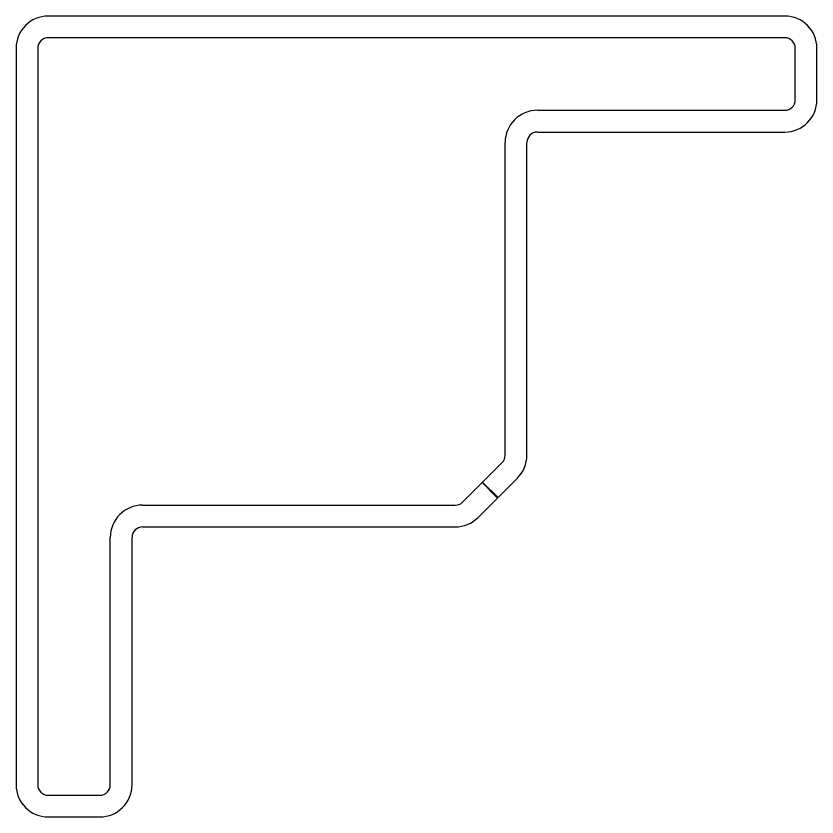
# Model space of a CAD drawing. Header units: millimetres. Extents: x -199 to 5688, y -2047 to 1507.
# Drawn here: x 1613.68 to 1663.38, y -2047.17 to -1997.47 of the extents above; entities that cross this region are included whole.
import ezdxf

# ---------------------------------------------------------------- set-up
doc = ezdxf.new("R2010")
doc.units = ezdxf.units.MM

msp = doc.modelspace()

# ---------------------------------------------------------------- linework, layer by layer
at = {"color": 7, "linetype": 'Continuous', "lineweight": 25}
for p, q in [((1661.377, -1997.47), (1615.677, -1997.47)), ((1661.377, -1998.82), (1615.677, -1998.82)), ((1613.677, -1999.47), (1613.677, -2045.17)), ((1615.027, -1999.47), (1615.027, -2045.17)), ((1662.027, -2002.67), (1662.027, -1999.47)), ((1663.377, -2002.67), (1663.377, -1999.47)), ((1646.027, -2003.32), (1661.377, -2003.32)), ((1646.027, -2004.67), (1661.377, -2004.67)), ((1644.027, -2024.722), (1644.027, -2005.32)), ((1645.377, -2024.722), (1645.377, -2005.32)), ((1642.63, -2026.388), (1643.837, -2025.182)), ((1643.585, -2027.342), (1644.791, -2026.136)), ((1641.389, -2027.629), (1642.595, -2026.423)), ((1643.55, -2027.378), (1642.595, -2026.423)), ((1642.63, -2026.388), (1643.585, -2027.342)), ((1642.343, -2028.584), (1643.55, -2027.378)), ((1621.527, -2027.82), (1640.929, -2027.82)), ((1621.527, -2029.17), (1640.929, -2029.17)), ((1619.527, -2045.17), (1619.527, -2029.82)), ((1620.877, -2045.17), (1620.877, -2029.82)), ((1615.677, -2045.82), (1618.877, -2045.82)), ((1615.677, -2047.17), (1618.877, -2047.17))]:
    msp.add_line(p, q, dxfattribs=at)
for centre, radius, start, end in [((1615.677, -1999.47), 2, 90, 180), ((1661.377, -1999.47), 2, 0, 90), ((1615.677, -1999.47), 0.65, 90, 180), ((1661.377, -1999.47), 0.65, 0, 90), ((1661.377, -2002.67), 0.65, 270, 0), ((1661.377, -2002.67), 2, 270, 0), ((1646.027, -2005.32), 2, 90, 180), ((1646.027, -2005.32), 0.65, 90, 180), ((1643.377, -2024.722), 0.65, 315, 0), ((1643.377, -2024.722), 2, 315, 0), ((1640.929, -2027.17), 0.65, 270, 315), ((1621.527, -2029.82), 2, 90, 180), ((1640.929, -2027.17), 2, 270, 315), ((1621.527, -2029.82), 0.65, 90, 180), ((1615.677, -2045.17), 2, 180, 270), ((1615.677, -2045.17), 0.65, 180, 270), ((1618.877, -2045.17), 0.65, 270, 0), ((1618.877, -2045.17), 2, 270, 0)]:
    msp.add_arc(centre, radius, start, end, dxfattribs=at)

doc.saveas('drawing.dxf')
